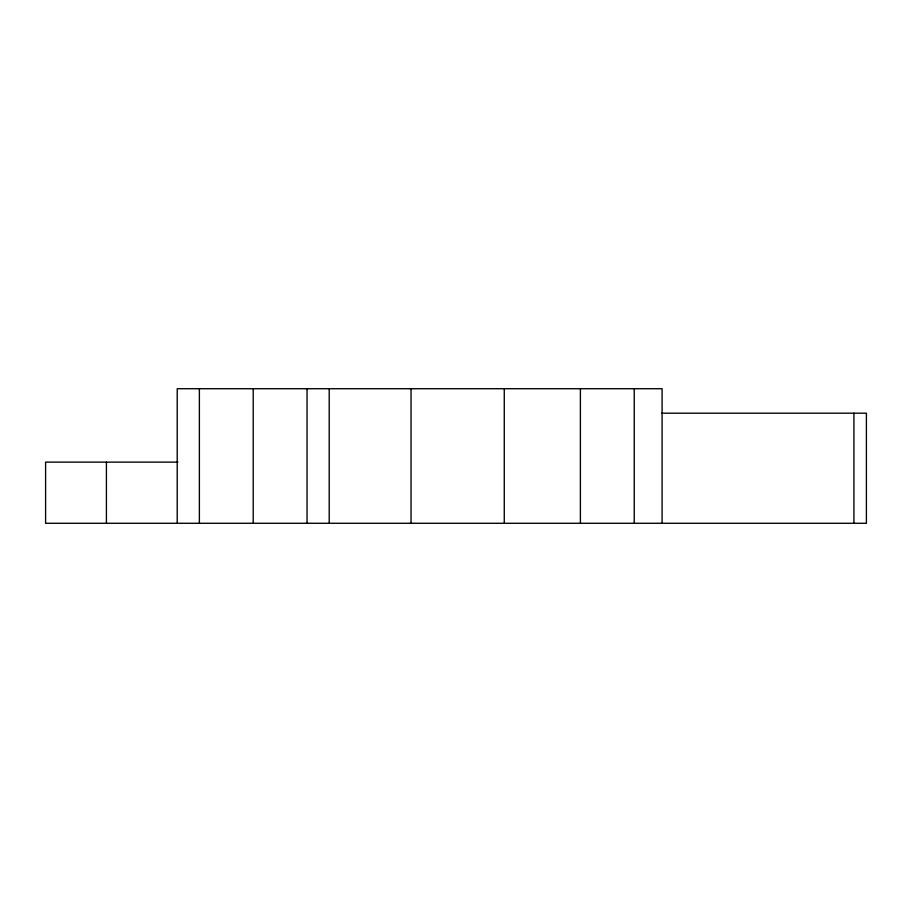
<?xml version="1.0" encoding="UTF-8"?>
<svg xmlns="http://www.w3.org/2000/svg" width="912" height="912" viewBox="0 0 912 912"><rect width="100%" height="100%" fill="white"/><g stroke="black" fill="none" stroke-linecap="round" stroke-linejoin="round"><path stroke-width="1.37" d="M661.793 413.193L866.4 413.182L866.4 523.283L45.6 523.283L45.6 462.122L177.954 462.122M853.917 413.182L853.917 523.283M662.089 523.283L662.089 388.717L177.224 388.717L177.224 523.283M634.228 388.717L634.228 523.283M580.397 388.717L580.397 523.283M504.268 388.717L504.268 523.283M411.038 388.717L411.038 523.283M329.209 388.717L329.209 523.283M307.048 388.717L307.048 523.283M253.217 388.717L253.217 523.283M199.386 388.717L199.386 523.283M106.408 462.122L106.408 523.283"/></g></svg>
